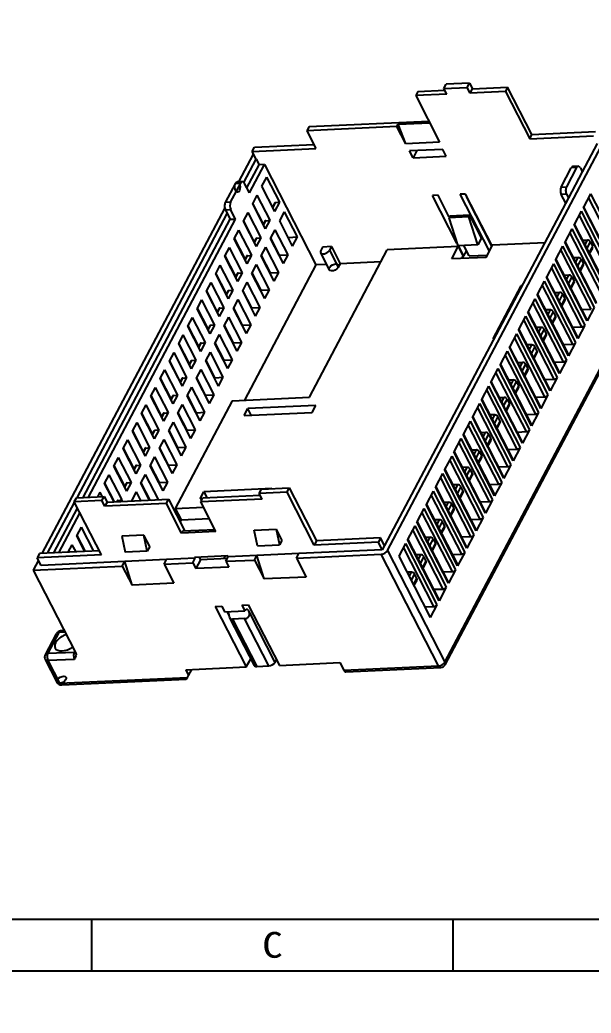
# Model space of a CAD drawing. Header units: millimetres. Extents: x 0 to 1853, y 0 to 821.
# Drawn here: x 1629.4 to 1740.1, y 392.6 to 585.2 of the extents above; entities that cross this region are included whole.
import ezdxf
from ezdxf.enums import TextEntityAlignment as Align

# ---------------------------------------------------------------- set-up
doc = ezdxf.new("R2010")
doc.units = ezdxf.units.MM
doc.header["$MEASUREMENT"] = 0
doc.layers.get('0').update_dxf_attribs({"linetype": 'CONTINUOUS'})
doc.layers.get('Defpoints').update_dxf_attribs({"linetype": 'CONTINUOUS'})
doc.layers.add('9', color=7, linetype='CONTINUOUS')
doc.styles.get("Standard").update_dxf_attribs({"font": 'txt', "bigfont": 'gbcbig.shx'})
doc.styles.add('TEXTSTYLE_0', font='txt', dxfattribs={"width": 0.8})
doc.dimstyles.get("Standard").update_dxf_attribs({"dimtxt": 3.5, "dimasz": 2, "dimexe": 0.18, "dimexo": 0.0625, "dimgap": 0.09, "dimtad": 0, "dimzin": 0, "dimdsep": 46, "dimtxsty": 'Standard', "dimblk": 'OPEN30', "dimcen": 0.09, "dimclrd": 3, "dimclre": 3, "dimclrt": 6, "dimadec": 0, "dimazin": 0, "dimtfac": 1, "dimtdec": 4, "dimtofl": 0, "dimtmove": 0, "dimatfit": 3, "dimldrblk": 'OPEN30', "dimfxl": 0, "dimtolj": 1, "dimtzin": 0, "dimlwd": 0, "dimlwe": 0, "dimarcsym": 0})

# ---------------------------------------------------------------- blocks, each defined once
blk = doc.blocks.new('_Open30')
at = {"color": 0, "linetype": 'ByBlock', "lineweight": -2}
for p, q in [((-1, 0.268), (0, 0)), ((0, 0), (-1, -0.268)), ((0, 0), (-1, 0))]:
    blk.add_line(p, q, dxfattribs=at)
blk = doc.blocks.new('*D109')
at = {"color": 3}
for p, q in [((1657.14, 691.76), (1661.99, 689.6)), ((1666.01, 687.77), (1666.19, 687.77)), ((1666.1, 687.68), (1666.1, 687.86))]:
    blk.add_line(p, q, dxfattribs=at)
at = {"layer": 'Defpoints', "color": 0}
for p in [(1663.81, 688.78), (1668.38, 686.75)]:
    blk.add_point(p, dxfattribs=at)
at = {"color": 3, "xscale": 2, "yscale": 2, "zscale": 2, "rotation": 335.9949340820313}
blk.add_blockref('_Open30', (1663.81, 688.78), dxfattribs=at)
at = {"color": 6, "insert": (1654.39, 692.98), "char_height": 3.5, "attachment_point": 5, "rotation": 335.9949}
blk.add_mtext('\\A1;∅5', dxfattribs=at)
blk = doc.blocks.new('ysryh')
at = {"layer": '9', "color": 132}
for p, q in [((1085.78, -81.48), (1086.21, -80.67)), ((1090.74, -80.46), (1086.21, -80.67)), ((1090.31, -81.28), (1090.74, -80.46)), ((1090.74, -80.46), (1091.3, -81.56)), ((1080.75, -82.05), (1080.32, -82.86)), ((1086.35, -82.58), (1080.32, -82.86)), ((1080.75, -82.05), (1085.95, -81.81)), ((1085.78, -81.48), (1090.31, -81.28)), ((1086.35, -82.58), (1085.78, -81.48)), ((1090.87, -82.38), (1090.31, -81.28)), ((1090.87, -82.38), (1091.3, -81.56)), ((1097.7, -82.06), (1090.87, -82.38)), ((1091.3, -81.56), (1098.14, -81.25)), ((1098.14, -81.25), (1097.7, -82.06)), ((1097.7, -82.06), (1102.42, -91.24)), ((1102.85, -90.42), (1098.14, -81.25)), ((1080.32, -82.86), (1084.96, -91.89)), ((1059.65, -88.88), (1082.87, -87.81)), ((1076.69, -88.89), (1076.94, -88.41)), ((1076.94, -88.41), (1083.03, -88.13)), ((1078.38, -92.19), (1076.94, -88.41)), ((1059.65, -88.88), (1059.22, -89.69)), ((1076.69, -88.89), (1059.22, -89.69)), ((1059.22, -89.69), (1060.99, -93.14)), ((1074.85, -171.07), (1117.52, -90.39)), ((1078.38, -92.19), (1076.69, -88.89)), ((1102.42, -91.24), (1102.85, -90.42)), ((1102.85, -90.42), (1115.19, -89.86)), ((1049.08, -92.9), (1060.6, -92.37)), ((1084.96, -91.89), (1078.38, -92.19)), ((1102.42, -91.24), (1114.76, -90.67)), ((1115.51, -92.14), (1112.61, -97.63)), ((1048.83, -94.21), (1045.98, -99.6)), ((1048.65, -93.71), (1049.08, -92.9)), ((1048.65, -93.71), (1060.99, -93.14)), ((1049.41, -95.18), (1048.65, -93.71)), ((1085.55, -93.29), (1079.14, -93.59)), ((1079.82, -94.91), (1079.14, -93.59)), ((1080.55, -93.52), (1079.82, -94.91)), ((1086.23, -94.61), (1085.55, -93.29)), ((1047.02, -99.7), (1049.41, -95.18)), ((1047.6, -100.76), (1049.97, -96.28)), ((1048.09, -101.72), (1051, -96.23)), ((1049.41, -95.18), (1049.97, -96.28)), ((1051, -96.23), (1049.97, -96.28)), ((1051, -96.23), (1060.98, -115.68)), ((1079.82, -94.91), (1086.23, -94.61)), ((1108.5, -100.62), (1110.47, -96.89)), ((1111.49, -96.84), (1109.52, -100.57)), ((1112.61, -97.63), (1109.92, -102.71)), ((1111.49, -96.84), (1110.47, -96.89)), ((1111.83, -96.57), (1110.8, -96.62)), ((1112.23, -96.9), (1112.61, -97.63)), ((1045.39, -99.88), (1043.42, -103.61)), ((1044.44, -103.56), (1046.41, -99.83)), ((1045.39, -99.88), (1046.41, -99.83)), ((1046.75, -99.57), (1045.72, -99.62)), ((1048.09, -101.72), (1047.15, -99.89)), ((1050.52, -100.46), (1051.47, -98.67)), ((1053.97, -103.55), (1051.47, -98.67)), ((1053.02, -105.34), (1050.52, -100.46)), ((1090, -101.95), (1088.93, -102)), ((1094.59, -113.03), (1088.93, -102)), ((1095.14, -111.98), (1090, -101.95)), ((1108.5, -100.62), (1109.52, -100.57)), ((1109.54, -101.98), (1108.52, -102.03)), ((1109.39, -103.72), (1108.52, -102.03)), ((1109.54, -101.98), (1109.92, -102.71)), ((1114.18, -101.91), (1112.81, -104.5)), ((1114.18, -101.91), (1120.29, -113.8)), ((1044.44, -103.56), (1043.42, -103.61)), ((1048.73, -103.85), (1049.62, -102.16)), ((1051.23, -108.73), (1048.73, -103.85)), ((1050.83, -107.77), (1048.78, -103.76)), ((1052.13, -107.04), (1049.62, -102.16)), ((1052.96, -103.75), (1052.58, -104.47)), ((1052.64, -104.6), (1053.15, -103.64)), ((1053.02, -105.34), (1053.97, -103.55)), ((1053.97, -103.55), (1053.15, -103.64)), ((1109.92, -102.71), (1074.28, -170.11)), ((1084.66, -102.2), (1083.59, -102.25)), ((1088.32, -111.46), (1083.59, -102.25)), ((1086.83, -106.43), (1084.66, -102.2)), ((1095.1, -112.07), (1090.47, -103.07)), ((1119.7, -114.13), (1113.8, -102.63)), ((1043.31, -104.65), (1007.88, -171.66)), ((1014.69, -160.83), (1043.81, -105.76)), ((1043.44, -105.02), (1044.46, -104.97)), ((1043.44, -105.02), (1043.81, -105.76)), ((1043.81, -105.76), (1044.38, -106.86)), ((1045.4, -106.81), (1044.46, -104.97)), ((1046.93, -107.24), (1047.83, -105.55)), ((1050.34, -110.43), (1047.83, -105.55)), ((1053.97, -107.18), (1054.92, -105.38)), ((1057.42, -110.26), (1054.92, -105.38)), ((1112.39, -105.3), (1111.02, -107.89)), ((1112.39, -105.3), (1118.49, -117.19)), ((1118.92, -116.39), (1112.81, -104.5)), ((1118.93, -116.18), (1112.87, -104.38)), ((1015.87, -160.77), (1044.38, -106.86)), ((1016.89, -160.72), (1045.4, -106.81)), ((1044.38, -106.86), (1045.4, -106.81)), ((1049.44, -112.12), (1046.93, -107.24)), ((1049.04, -111.16), (1046.98, -107.15)), ((1051.11, -107.24), (1050.78, -107.86)), ((1050.85, -107.99), (1051.3, -107.13)), ((1051.23, -108.73), (1052.13, -107.04)), ((1051.3, -107.13), (1052.13, -107.04)), ((1056.47, -112.06), (1053.97, -107.18)), ((1086.94, -106.22), (1086.76, -106.56)), ((1090.61, -106.39), (1086.76, -106.56)), ((1086.76, -106.56), (1088.49, -111.98)), ((1090.79, -106.05), (1086.94, -106.22)), ((1090.61, -106.39), (1090.79, -106.05)), ((1092.33, -111.81), (1090.61, -106.39)), ((1093.05, -110.45), (1090.79, -106.05)), ((1117.14, -119.57), (1111.08, -107.77)), ((1117.91, -117.52), (1112.01, -106.02)), ((1045.14, -110.63), (1046.04, -108.94)), ((1048.54, -113.82), (1046.04, -108.94)), ((1052.17, -110.57), (1053.07, -108.87)), ((1055.58, -113.76), (1053.07, -108.87)), ((1110.6, -108.69), (1109.23, -111.28)), ((1116.12, -120.91), (1110.21, -109.41)), ((1110.6, -108.69), (1116.7, -120.58)), ((1117.12, -119.78), (1111.02, -107.89)), ((1047.65, -115.51), (1045.14, -110.63)), ((1047.25, -114.55), (1045.19, -110.54)), ((1049.32, -110.63), (1048.99, -111.25)), ((1049.06, -111.38), (1049.51, -110.52)), ((1049.44, -112.12), (1050.34, -110.43)), ((1049.51, -110.52), (1050.34, -110.43)), ((1054.68, -115.45), (1052.17, -110.57)), ((1053.95, -113.84), (1052.22, -110.47)), ((1055.6, -110.36), (1057.42, -110.26)), ((1056.47, -112.06), (1057.42, -110.26)), ((1093.05, -110.45), (1092.33, -111.81)), ((1105.33, -111.39), (1095.21, -111.86)), ((1115.33, -123.17), (1109.23, -111.28)), ((1115.35, -122.96), (1109.29, -111.16)), ((1112.67, -110.87), (1113.59, -110.88)), ((1113.13, -111.76), (1113.59, -110.88)), ((1114.16, -111.2), (1113.49, -112.47)), ((1114.16, -111.2), (1114.62, -112.1)), ((1043.35, -114.02), (1044.24, -112.33)), ((1046.75, -117.21), (1044.24, -112.33)), ((1050.38, -113.96), (1051.28, -112.26)), ((1053.78, -117.15), (1051.28, -112.26)), ((1059.71, -141.34), (1074.8, -112.79)), ((1061.88, -113.34), (1063.58, -116.64)), ((1062.28, -112.24), (1061.92, -112.92)), ((1063.98, -112.16), (1062.28, -112.24)), ((1063.98, -112.16), (1063.63, -112.84)), ((1063.63, -112.84), (1065.32, -116.15)), ((1063.98, -112.16), (1065.68, -115.47)), ((1088.55, -112.16), (1074.8, -112.79)), ((1087.29, -114.53), (1088.55, -112.16)), ((1092.33, -111.81), (1088.49, -111.98)), ((1088.55, -112.16), (1089.49, -114)), ((1089.62, -113.99), (1088.59, -111.98)), ((1089.62, -113.99), (1090.17, -112.94)), ((1090.69, -113.94), (1089.65, -111.93)), ((1093.96, -114.23), (1095.21, -111.86)), ((1108.8, -112.08), (1107.43, -114.67)), ((1114.32, -124.3), (1108.42, -112.8)), ((1108.8, -112.08), (1114.91, -123.97)), ((1113.95, -113.37), (1114.62, -112.1)), ((1114.03, -113.51), (1114.64, -112.36)), ((1045.85, -118.9), (1043.35, -114.02)), ((1045.46, -117.94), (1043.4, -113.93)), ((1047.53, -114.02), (1047.2, -114.64)), ((1047.26, -114.77), (1047.72, -113.91)), ((1047.65, -115.51), (1048.54, -113.82)), ((1047.72, -113.91), (1048.54, -113.82)), ((1052.89, -118.84), (1050.38, -113.96)), ((1052.16, -117.23), (1050.43, -113.86)), ((1053.95, -113.84), (1055.58, -113.76)), ((1054.68, -115.45), (1055.58, -113.76)), ((1065.68, -115.47), (1065.32, -116.15)), ((1073.58, -115.1), (1065.68, -115.47)), ((1093.96, -114.23), (1087.29, -114.53)), ((1089.25, -114.44), (1089.49, -114)), ((1089.49, -114), (1089.62, -113.99)), ((1090.69, -113.94), (1094.19, -113.78)), ((1107.01, -115.47), (1105.64, -118.06)), ((1107.01, -115.47), (1113.12, -127.36)), ((1113.54, -126.56), (1107.43, -114.67)), ((1113.55, -126.35), (1107.5, -114.55)), ((1110.88, -114.26), (1111.8, -114.27)), ((1111.34, -115.15), (1111.8, -114.27)), ((1112.37, -114.59), (1111.7, -115.86)), ((1112.16, -116.76), (1112.83, -115.49)), ((1112.37, -114.59), (1112.83, -115.49)), ((1041.56, -117.41), (1042.45, -115.72)), ((1044.06, -122.29), (1041.56, -117.41)), ((1043.66, -121.33), (1041.61, -117.32)), ((1044.96, -120.6), (1042.45, -115.72)), ((1045.73, -117.41), (1045.41, -118.03)), ((1045.47, -118.16), (1045.92, -117.3)), ((1045.85, -118.9), (1046.75, -117.21)), ((1045.92, -117.3), (1046.75, -117.21)), ((1060.98, -115.68), (1047.11, -141.92)), ((1048.59, -117.35), (1049.49, -115.65)), ((1051.1, -122.23), (1048.59, -117.35)), ((1050.37, -120.62), (1048.64, -117.25)), ((1051.99, -120.54), (1049.49, -115.65)), ((1052.16, -117.23), (1053.78, -117.15)), ((1052.89, -118.84), (1053.78, -117.15)), ((1063.04, -115.59), (1060.98, -115.68)), ((1112.53, -127.69), (1106.63, -116.19)), ((1112.24, -116.9), (1112.84, -115.75)), ((1039.76, -120.8), (1040.66, -119.11)), ((1043.17, -123.99), (1040.66, -119.11)), ((1046.8, -120.74), (1047.69, -119.04)), ((1050.2, -123.93), (1047.69, -119.04)), ((1085.97, -192.73), (1125.41, -118.15)), ((1086, -193.23), (1125.44, -118.65)), ((1105.22, -118.86), (1103.85, -121.45)), ((1105.22, -118.86), (1111.32, -130.75)), ((1111.75, -129.95), (1105.64, -118.06)), ((1111.76, -129.74), (1105.7, -117.94)), ((1109.09, -117.65), (1110.01, -117.66)), ((1109.54, -118.54), (1110.01, -117.66)), ((1110.58, -117.98), (1109.91, -119.25)), ((1110.37, -120.15), (1111.04, -118.88)), ((1110.44, -120.29), (1111.05, -119.14)), ((1110.58, -117.98), (1111.04, -118.88)), ((1042.27, -125.68), (1039.76, -120.8)), ((1041.87, -124.72), (1039.81, -120.71)), ((1043.94, -120.8), (1043.61, -121.42)), ((1043.68, -121.55), (1044.13, -120.69)), ((1044.06, -122.29), (1044.96, -120.6)), ((1044.13, -120.69), (1044.96, -120.6)), ((1049.3, -125.62), (1046.8, -120.74)), ((1048.58, -124.01), (1046.85, -120.64)), ((1050.37, -120.62), (1051.99, -120.54)), ((1051.1, -122.23), (1051.99, -120.54)), ((1100.71, -119.74), (1095.26, -130.04)), ((1100.92, -119.73), (1100.71, -119.74)), ((1100.81, -119.94), (1100.71, -119.74)), ((1109.97, -133.13), (1103.91, -121.33)), ((1110.74, -131.08), (1104.84, -119.58)), ((1107.3, -121.04), (1108.22, -121.05)), ((1107.75, -121.93), (1108.22, -121.05)), ((1037.97, -124.19), (1038.87, -122.5)), ((1041.37, -127.38), (1038.87, -122.5)), ((1045, -124.13), (1045.9, -122.43)), ((1048.41, -127.32), (1045.9, -122.43)), ((1103.43, -122.25), (1102.06, -124.84)), ((1108.95, -134.47), (1103.04, -122.97)), ((1103.43, -122.25), (1109.53, -134.14)), ((1109.95, -133.34), (1103.85, -121.45)), ((1108.78, -121.37), (1108.12, -122.64)), ((1108.58, -123.54), (1109.25, -122.27)), ((1108.65, -123.68), (1109.26, -122.53)), ((1108.78, -121.37), (1109.25, -122.27)), ((1040.48, -129.07), (1037.97, -124.19)), ((1040.08, -128.11), (1038.02, -124.1)), ((1042.15, -124.19), (1041.82, -124.81)), ((1041.89, -124.94), (1042.34, -124.08)), ((1042.27, -125.68), (1043.17, -123.99)), ((1042.34, -124.08), (1043.17, -123.99)), ((1047.51, -129.01), (1045, -124.13)), ((1046.78, -127.4), (1045.05, -124.03)), ((1048.58, -124.01), (1050.2, -123.93)), ((1049.3, -125.62), (1050.2, -123.93)), ((1108.16, -136.73), (1102.06, -124.84)), ((1108.18, -136.52), (1102.12, -124.72)), ((1106.42, -124.44), (1105.5, -124.43)), ((1105.96, -125.32), (1106.42, -124.44)), ((1106.99, -124.76), (1106.32, -126.03)), ((1107.45, -125.66), (1106.99, -124.76)), ((1112.54, -124.37), (1114.32, -124.3)), ((1114.91, -123.97), (1113.54, -126.56)), ((1036.18, -127.58), (1037.07, -125.89)), ((1039.58, -130.77), (1037.07, -125.89)), ((1043.21, -127.52), (1044.11, -125.82)), ((1046.61, -130.71), (1044.11, -125.82)), ((1101.63, -125.64), (1100.26, -128.23)), ((1107.15, -137.86), (1101.25, -126.36)), ((1101.63, -125.64), (1107.74, -137.53)), ((1106.78, -126.93), (1107.45, -125.66)), ((1106.86, -127.07), (1107.46, -125.92)), ((1038.68, -132.46), (1036.18, -127.58)), ((1038.29, -131.5), (1036.23, -127.49)), ((1040.36, -127.58), (1040.03, -128.2)), ((1040.09, -128.33), (1040.55, -127.47)), ((1040.48, -129.07), (1041.37, -127.38)), ((1041.37, -127.38), (1040.55, -127.47)), ((1045.72, -132.4), (1043.21, -127.52)), ((1044.99, -130.79), (1043.26, -127.42)), ((1046.78, -127.4), (1048.41, -127.32)), ((1047.51, -129.01), (1048.41, -127.32)), ((1099.84, -129.03), (1098.47, -131.62)), ((1099.84, -129.03), (1105.95, -140.92)), ((1106.37, -140.12), (1100.26, -128.23)), ((1106.38, -139.91), (1100.33, -128.11)), ((1104.63, -127.83), (1103.71, -127.82)), ((1104.17, -128.71), (1104.63, -127.83)), ((1105.2, -128.15), (1104.53, -129.42)), ((1105.66, -129.05), (1105.2, -128.15)), ((1110.74, -127.76), (1112.53, -127.69)), ((1113.12, -127.36), (1111.75, -129.95)), ((1034.39, -130.97), (1035.28, -129.28)), ((1036.49, -134.89), (1034.44, -130.88)), ((1037.79, -134.16), (1035.28, -129.28)), ((1038.3, -131.72), (1038.75, -130.86)), ((1038.68, -132.46), (1039.58, -130.77)), ((1038.75, -130.86), (1039.58, -130.77)), ((1041.42, -130.91), (1042.31, -129.21)), ((1043.92, -135.79), (1041.42, -130.91)), ((1043.2, -134.18), (1041.47, -130.81)), ((1044.82, -134.1), (1042.31, -129.21)), ((1044.99, -130.79), (1046.61, -130.71)), ((1045.72, -132.4), (1046.61, -130.71)), ((1095.47, -130.03), (1095.26, -130.04)), ((1105.36, -141.25), (1099.46, -129.75)), ((1104.99, -130.31), (1105.66, -129.05)), ((1105.06, -130.46), (1105.67, -129.31)), ((1111.32, -130.75), (1109.95, -133.34)), ((1032.59, -134.36), (1033.49, -132.67)), ((1035.99, -137.55), (1033.49, -132.67)), ((1036.89, -135.85), (1034.39, -130.97)), ((1038.56, -130.97), (1038.24, -131.59)), ((1039.63, -134.3), (1040.52, -132.6)), ((1043.03, -137.49), (1040.52, -132.6)), ((1098.05, -132.42), (1096.68, -135.01)), ((1098.05, -132.42), (1104.15, -144.31)), ((1104.58, -143.51), (1098.47, -131.62)), ((1104.59, -143.3), (1098.53, -131.5)), ((1102.84, -131.22), (1101.92, -131.21)), ((1102.37, -132.1), (1102.84, -131.22)), ((1103.41, -131.54), (1102.74, -132.81)), ((1103.2, -133.7), (1103.87, -132.44)), ((1103.27, -133.85), (1103.88, -132.7)), ((1103.87, -132.44), (1103.41, -131.54)), ((1108.95, -131.15), (1110.74, -131.08)), ((1035.1, -139.24), (1032.59, -134.36)), ((1034.7, -138.28), (1032.64, -134.27)), ((1036.77, -134.36), (1036.44, -134.98)), ((1036.51, -135.11), (1036.96, -134.25)), ((1036.89, -135.85), (1037.79, -134.16)), ((1036.96, -134.25), (1037.79, -134.16)), ((1042.13, -139.18), (1039.63, -134.3)), ((1041.41, -137.57), (1039.68, -134.2)), ((1043.2, -134.18), (1044.82, -134.1)), ((1043.92, -135.79), (1044.82, -134.1)), ((1103.57, -144.64), (1097.67, -133.14)), ((1100.13, -134.6), (1101.04, -134.61)), ((1100.58, -135.49), (1101.04, -134.61)), ((1107.16, -134.54), (1108.95, -134.47)), ((1109.53, -134.14), (1108.16, -136.73)), ((1030.8, -137.75), (1031.7, -136.06)), ((1034.2, -140.94), (1031.7, -136.06)), ((1037.83, -137.69), (1038.73, -135.99)), ((1041.24, -140.88), (1038.73, -135.99)), ((1096.26, -135.81), (1094.88, -138.4)), ((1101.78, -148.03), (1095.87, -136.53)), ((1096.26, -135.81), (1102.36, -147.7)), ((1102.78, -146.9), (1096.68, -135.01)), ((1102.8, -146.69), (1096.74, -134.89)), ((1101.61, -134.93), (1100.94, -136.2)), ((1101.41, -137.09), (1102.08, -135.83)), ((1101.48, -137.24), (1102.09, -136.09)), ((1101.61, -134.93), (1102.08, -135.83)), ((1033.31, -142.63), (1030.8, -137.75)), ((1032.91, -141.67), (1030.85, -137.66)), ((1034.98, -137.75), (1034.65, -138.37)), ((1034.71, -138.5), (1035.17, -137.64)), ((1035.1, -139.24), (1035.99, -137.55)), ((1035.17, -137.64), (1035.99, -137.55)), ((1040.34, -142.57), (1037.83, -137.69)), ((1039.61, -140.96), (1037.88, -137.59)), ((1041.41, -137.57), (1043.03, -137.49)), ((1042.13, -139.18), (1043.03, -137.49)), ((1100.99, -150.29), (1094.88, -138.4)), ((1101, -150.08), (1094.95, -138.28)), ((1098.33, -137.99), (1099.25, -138)), ((1098.79, -138.88), (1099.25, -138)), ((1099.82, -138.32), (1099.15, -139.59)), ((1099.82, -138.32), (1100.28, -139.22)), ((1105.37, -137.93), (1107.15, -137.86)), ((1107.74, -137.53), (1106.37, -140.12)), ((1029.01, -141.14), (1029.9, -139.45)), ((1032.41, -144.33), (1029.9, -139.45)), ((1036.04, -141.08), (1036.94, -139.38)), ((1039.44, -144.27), (1036.94, -139.38)), ((1094.46, -139.2), (1093.09, -141.79)), ((1099.98, -151.42), (1094.08, -139.92)), ((1094.46, -139.2), (1100.57, -151.09)), ((1099.61, -140.48), (1100.28, -139.22)), ((1099.69, -140.63), (1100.29, -139.48)), ((1031.51, -146.02), (1029.01, -141.14)), ((1031.11, -145.06), (1029.06, -141.05)), ((1033.19, -141.14), (1032.86, -141.76)), ((1032.92, -141.89), (1033.38, -141.03)), ((1033.31, -142.63), (1034.2, -140.94)), ((1033.38, -141.03), (1034.2, -140.94)), ((1044.76, -142.03), (1033.72, -162.91)), ((1038.55, -145.96), (1036.04, -141.08)), ((1037.82, -144.35), (1036.09, -140.98)), ((1039.61, -140.96), (1041.24, -140.88)), ((1040.34, -142.57), (1041.24, -140.88)), ((1044.76, -142.03), (1059.71, -141.34)), ((1099.2, -153.68), (1093.09, -141.79)), ((1099.21, -153.46), (1093.16, -141.67)), ((1096.54, -141.38), (1097.46, -141.39)), ((1096.99, -142.27), (1097.46, -141.39)), ((1098.03, -141.71), (1097.36, -142.98)), ((1098.03, -141.71), (1098.49, -142.61)), ((1103.57, -141.32), (1105.36, -141.25)), ((1105.95, -140.92), (1104.58, -143.51)), ((1027.21, -144.53), (1028.11, -142.84)), ((1029.32, -148.45), (1027.26, -144.44)), ((1030.62, -147.72), (1028.11, -142.84)), ((1031.13, -145.28), (1031.58, -144.42)), ((1031.51, -146.02), (1032.41, -144.33)), ((1031.58, -144.42), (1032.41, -144.33)), ((1034.25, -144.47), (1035.14, -142.77)), ((1036.03, -147.74), (1034.3, -144.37)), ((1037.65, -147.66), (1035.14, -142.77)), ((1037.82, -144.35), (1039.44, -144.27)), ((1038.55, -145.96), (1039.44, -144.27)), ((1047.07, -144.9), (1047.79, -143.54)), ((1047.07, -144.9), (1060.23, -144.29)), ((1060.94, -142.93), (1047.79, -143.54)), ((1048.45, -144.83), (1047.79, -143.54)), ((1060.23, -144.29), (1060.94, -142.93)), ((1092.67, -142.59), (1091.3, -145.18)), ((1098.19, -154.81), (1092.29, -143.31)), ((1092.67, -142.59), (1098.78, -154.48)), ((1097.82, -143.87), (1098.49, -142.61)), ((1097.89, -144.02), (1098.5, -142.87)), ((1104.15, -144.31), (1102.78, -146.9)), ((1025.42, -147.92), (1026.32, -146.23)), ((1028.82, -151.11), (1026.32, -146.23)), ((1029.72, -149.41), (1027.21, -144.53)), ((1031.39, -144.53), (1031.06, -145.15)), ((1032.46, -147.86), (1033.35, -146.16)), ((1035.86, -151.05), (1033.35, -146.16)), ((1036.75, -149.35), (1034.25, -144.47)), ((1090.88, -145.98), (1089.51, -148.57)), ((1090.88, -145.98), (1096.98, -157.87)), ((1097.4, -157.07), (1091.3, -145.18)), ((1097.42, -156.85), (1091.36, -145.06)), ((1095.67, -144.78), (1094.75, -144.77)), ((1095.2, -145.66), (1095.67, -144.78)), ((1096.24, -145.1), (1095.57, -146.37)), ((1096.03, -147.26), (1096.7, -146)), ((1096.1, -147.41), (1096.71, -146.26)), ((1096.7, -146), (1096.24, -145.1)), ((1101.78, -144.71), (1103.57, -144.64)), ((1027.93, -152.8), (1025.42, -147.92)), ((1027.53, -151.84), (1025.47, -147.83)), ((1029.6, -147.92), (1029.27, -148.54)), ((1029.34, -148.67), (1029.79, -147.81)), ((1029.72, -149.41), (1030.62, -147.72)), ((1030.62, -147.72), (1029.79, -147.81)), ((1034.96, -152.74), (1032.46, -147.86)), ((1034.24, -151.13), (1032.51, -147.76)), ((1036.03, -147.74), (1037.65, -147.66)), ((1036.75, -149.35), (1037.65, -147.66)), ((1096.4, -158.2), (1090.49, -146.7)), ((1092.96, -148.16), (1093.87, -148.17)), ((1093.41, -149.05), (1093.87, -148.17)), ((1099.99, -148.1), (1101.78, -148.03)), ((1102.36, -147.7), (1100.99, -150.29)), ((1023.63, -151.31), (1024.53, -149.62)), ((1027.03, -154.5), (1024.53, -149.62)), ((1030.66, -151.25), (1031.56, -149.55)), ((1034.07, -154.43), (1031.56, -149.55)), ((1089.09, -149.37), (1087.71, -151.96)), ((1094.6, -161.59), (1088.7, -150.09)), ((1089.09, -149.37), (1095.19, -161.26)), ((1095.61, -160.46), (1089.51, -148.57)), ((1095.63, -160.24), (1089.57, -148.45)), ((1094.44, -148.49), (1093.77, -149.76)), ((1094.24, -150.65), (1094.91, -149.39)), ((1094.31, -150.8), (1094.92, -149.65)), ((1094.44, -148.49), (1094.91, -149.39)), ((1026.14, -156.19), (1023.63, -151.31)), ((1025.74, -155.23), (1023.68, -151.22)), ((1027.81, -151.31), (1027.48, -151.93)), ((1027.54, -152.06), (1028, -151.2)), ((1027.93, -152.8), (1028.82, -151.11)), ((1028, -151.2), (1028.82, -151.11)), ((1033.17, -156.13), (1030.66, -151.25)), ((1032.44, -154.52), (1030.71, -151.15)), ((1034.24, -151.13), (1035.86, -151.05)), ((1034.96, -152.74), (1035.86, -151.05)), ((1093.82, -163.85), (1087.71, -151.96)), ((1093.83, -163.63), (1087.78, -151.84)), ((1091.16, -151.55), (1092.08, -151.56)), ((1091.62, -152.44), (1092.08, -151.56)), ((1092.65, -151.88), (1091.98, -153.15)), ((1092.65, -151.88), (1093.11, -152.78)), ((1098.2, -151.49), (1099.98, -151.42)), ((1100.57, -151.09), (1099.2, -153.68)), ((1021.84, -154.7), (1022.73, -153.01)), ((1025.24, -157.89), (1022.73, -153.01)), ((1028.87, -154.64), (1029.77, -152.94)), ((1032.27, -157.82), (1029.77, -152.94)), ((1087.29, -152.76), (1085.92, -155.35)), ((1092.81, -164.98), (1086.91, -153.48)), ((1087.29, -152.76), (1093.4, -164.65)), ((1092.44, -154.04), (1093.11, -152.78)), ((1092.52, -154.19), (1093.12, -153.04)), ((1024.34, -159.58), (1021.84, -154.7)), ((1023.94, -158.62), (1021.89, -154.61)), ((1026.02, -154.7), (1025.69, -155.32)), ((1025.75, -155.45), (1026.21, -154.59)), ((1026.14, -156.19), (1027.03, -154.5)), ((1026.21, -154.59), (1027.03, -154.5)), ((1031.38, -159.52), (1028.87, -154.64)), ((1030.65, -157.91), (1028.92, -154.54)), ((1032.44, -154.52), (1034.07, -154.43)), ((1033.17, -156.13), (1034.07, -154.43)), ((1092.03, -167.24), (1085.92, -155.35)), ((1092.04, -167.02), (1085.99, -155.23)), ((1090.29, -154.95), (1089.37, -154.94)), ((1089.82, -155.83), (1090.29, -154.95)), ((1090.86, -155.27), (1090.19, -156.54)), ((1091.32, -156.17), (1090.86, -155.27)), ((1096.4, -154.88), (1098.19, -154.81)), ((1098.78, -154.48), (1097.4, -157.07)), ((1020.04, -158.09), (1020.94, -156.4)), ((1023.45, -161.28), (1020.94, -156.4)), ((1024.34, -159.58), (1025.24, -157.89)), ((1024.41, -157.98), (1025.24, -157.89)), ((1027.08, -158.03), (1027.97, -156.33)), ((1030.48, -161.21), (1027.97, -156.33)), ((1030.65, -157.91), (1032.27, -157.82)), ((1031.38, -159.52), (1032.27, -157.82)), ((1085.5, -156.15), (1084.13, -158.74)), ((1091.02, -168.37), (1085.12, -156.87)), ((1085.5, -156.15), (1091.61, -168.04)), ((1090.65, -157.43), (1091.32, -156.17)), ((1090.72, -157.58), (1091.33, -156.43)), ((1096.98, -157.87), (1095.61, -160.46)), ((1018.7, -160.64), (1019.15, -159.79)), ((1019.57, -160.6), (1019.15, -159.79)), ((1021.86, -161.62), (1020.04, -158.09)), ((1021.95, -161.62), (1020.09, -158)), ((1024.22, -158.09), (1023.89, -158.71)), ((1023.96, -158.84), (1024.41, -157.98)), ((1025.29, -161.42), (1026.18, -159.72)), ((1027.03, -161.38), (1026.18, -159.72)), ((1028.76, -161.31), (1027.08, -158.03)), ((1028.86, -161.3), (1027.13, -157.93)), ((1038.54, -161.03), (1039.26, -159.68)), ((1052.41, -159.07), (1039.26, -159.68)), ((1039.26, -159.68), (1039.83, -160.8)), ((1050.01, -159.99), (1050.44, -159.18)), ((1055.39, -159.75), (1050.01, -159.99)), ((1050.44, -159.18), (1055.82, -158.93)), ((1052.4, -159.09), (1052.41, -159.07)), ((1055.39, -159.75), (1055.82, -158.93)), ((1060.67, -170.02), (1055.39, -159.75)), ((1055.82, -158.93), (1061.1, -169.21)), ((1083.71, -159.54), (1082.34, -162.13)), ((1083.71, -159.54), (1089.81, -171.43)), ((1090.23, -170.63), (1084.13, -158.74)), ((1090.25, -170.41), (1084.19, -158.62)), ((1088.5, -158.34), (1087.58, -158.33)), ((1088.03, -159.21), (1088.5, -158.34)), ((1089.07, -158.66), (1088.4, -159.93)), ((1088.86, -160.82), (1089.53, -159.56)), ((1088.93, -160.97), (1089.54, -159.82)), ((1089.53, -159.56), (1089.07, -158.66)), ((1094.61, -158.27), (1096.4, -158.2)), ((1008.99, -171.61), (1014.2, -161.76)), ((1014.14, -161.64), (1014.57, -160.83)), ((1019.52, -161.4), (1014.14, -161.64)), ((1019.42, -171.92), (1014.14, -161.64)), ((1014.57, -160.83), (1019.95, -160.58)), ((1019.52, -161.4), (1019.95, -160.58)), ((1020.09, -162.5), (1019.52, -161.4)), ((1019.95, -160.58), (1020.52, -161.68)), ((1020.52, -161.68), (1020.09, -162.5)), ((1020.52, -161.68), (1032.43, -161.14)), ((1022.43, -161.48), (1022.37, -161.6)), ((1022.5, -161.59), (1022.62, -161.37)), ((1022.62, -161.37), (1023.45, -161.28)), ((1023.3, -161.56), (1023.45, -161.28)), ((1025.31, -161.46), (1025.29, -161.42)), ((1025.4, -161.46), (1025.34, -161.32)), ((1029.2, -161.29), (1030.48, -161.21)), ((1030.47, -161.23), (1030.48, -161.21)), ((1032, -161.95), (1032.43, -161.14)), ((1032.43, -161.14), (1035.6, -167.31)), ((1038.54, -161.03), (1039, -161.01)), ((1038.66, -161.64), (1039.09, -160.83)), ((1050.58, -161.1), (1038.66, -161.64)), ((1041.6, -167.37), (1038.66, -161.64)), ((1039.09, -160.83), (1050.18, -160.32)), ((1050.58, -161.1), (1050.01, -159.99)), ((1089.23, -171.76), (1083.32, -160.26)), ((1085.79, -161.72), (1086.7, -161.73)), ((1086.24, -162.6), (1086.7, -161.73)), ((1092.82, -161.66), (1094.6, -161.59)), ((1095.19, -161.26), (1093.82, -163.85)), ((1010.17, -171.55), (1014.77, -162.86)), ((1032, -161.95), (1020.09, -162.5)), ((1034.94, -167.68), (1032, -161.95)), ((1033.72, -162.91), (1039.18, -162.66)), ((1033.72, -162.91), (1034.85, -165.11)), ((1081.91, -162.93), (1080.54, -165.52)), ((1087.43, -175.15), (1081.53, -163.65)), ((1081.91, -162.93), (1088.02, -174.82)), ((1088.44, -174.02), (1082.34, -162.13)), ((1088.46, -173.8), (1082.4, -162.01)), ((1087.27, -162.05), (1086.6, -163.32)), ((1087.07, -164.21), (1087.74, -162.95)), ((1087.14, -164.36), (1087.75, -163.21)), ((1087.27, -162.05), (1087.74, -162.95)), ((1011.19, -171.51), (1015.26, -163.82)), ((1034.85, -165.11), (1034.66, -165.47)), ((1034.85, -165.11), (1040.31, -164.86)), ((1086.65, -177.41), (1080.54, -165.52)), ((1086.66, -177.19), (1080.61, -165.4)), ((1084.91, -165.12), (1083.99, -165.11)), ((1084.45, -165.99), (1084.91, -165.12)), ((1085.48, -165.44), (1084.81, -166.71)), ((1085.94, -166.34), (1085.48, -165.44)), ((1091.03, -165.05), (1092.81, -164.98)), ((1093.4, -164.65), (1092.03, -167.24)), ((1014.67, -168.26), (1015.56, -166.57)), ((1017.94, -171.2), (1015.56, -166.57)), ((1035.12, -167.34), (1034.94, -167.68)), ((1041.6, -167.37), (1034.94, -167.68)), ((1041.44, -167.05), (1035.12, -167.34)), ((1048.99, -167.1), (1053.26, -166.91)), ((1049.65, -170.19), (1048.99, -167.1)), ((1053.26, -166.91), (1054.39, -169.11)), ((1053.26, -166.91), (1053.92, -169.99)), ((1080.12, -166.32), (1078.75, -168.91)), ((1085.64, -178.54), (1079.74, -167.04)), ((1080.12, -166.32), (1086.23, -178.21)), ((1085.27, -167.6), (1085.94, -166.34)), ((1085.35, -167.75), (1085.95, -166.6)), ((1016.21, -171.27), (1014.67, -168.26)), ((1016.31, -171.27), (1014.72, -168.17)), ((1027.64, -168.09), (1023.36, -168.28)), ((1023.36, -168.28), (1024.03, -171.37)), ((1028.77, -170.29), (1027.64, -168.09)), ((1028.3, -171.17), (1027.64, -168.09)), ((1054.39, -169.11), (1053.92, -169.99)), ((1061.1, -169.21), (1060.67, -170.02)), ((1073.1, -169.45), (1060.67, -170.02)), ((1073.53, -168.64), (1061.1, -169.21)), ((1073.53, -168.64), (1073.1, -169.45)), ((1073.85, -170.92), (1073.1, -169.45)), ((1074.28, -170.11), (1073.53, -168.64)), ((1084.86, -180.8), (1078.75, -168.91)), ((1084.87, -180.58), (1078.81, -168.79)), ((1082.2, -168.5), (1083.12, -168.51)), ((1082.65, -169.38), (1083.12, -168.51)), ((1083.69, -168.83), (1083.02, -170.1)), ((1083.69, -168.83), (1084.15, -169.73)), ((1089.23, -168.43), (1091.02, -168.37)), ((1091.61, -168.04), (1090.23, -170.63)), ((1019.02, -171.15), (1007.42, -171.68)), ((1012.99, -171.42), (1013.77, -169.96)), ((1014.49, -171.35), (1013.77, -169.96)), ((1028.3, -171.17), (1024.03, -171.37)), ((1028.77, -170.29), (1028.3, -171.17)), ((1049.65, -170.19), (1053.92, -169.99)), ((1073.85, -170.92), (1057.67, -171.66)), ((1074.28, -170.11), (1073.85, -170.92)), ((1074.85, -171.07), (1085.97, -192.73)), ((1078.33, -169.71), (1077.03, -172.16)), ((1083.85, -181.93), (1077.95, -170.43)), ((1078.33, -169.71), (1084.43, -181.6)), ((1083.48, -170.99), (1084.15, -169.73)), ((1083.55, -171.14), (1084.16, -169.99)), ((1007.21, -172.92), (1006.17, -174.89)), ((1007.42, -171.68), (1006.99, -172.49)), ((1019.42, -171.92), (1006.99, -172.49)), ((1007.75, -173.96), (1006.99, -172.49)), ((1023.93, -173.22), (1007.75, -173.96)), ((1023.46, -174.1), (1023.93, -173.22)), ((1032.04, -172.84), (1023.93, -173.22)), ((1025.35, -177.77), (1023.93, -173.22)), ((1031.58, -173.72), (1032.04, -172.84)), ((1037.6, -172.59), (1032.04, -172.84)), ((1037.13, -173.47), (1037.6, -172.59)), ((1037.48, -172.37), (1043.89, -172.07)), ((1037.48, -172.37), (1037.6, -172.59)), ((1038.59, -172.88), (1037.69, -174.57)), ((1038.31, -172.33), (1038.59, -172.88)), ((1043.82, -172.63), (1038.59, -172.88)), ((1043.14, -172.67), (1043.44, -172.09)), ((1043.53, -173.17), (1044, -172.29)), ((1043.53, -173.17), (1049.09, -172.92)), ((1043.53, -173.17), (1044.1, -174.28)), ((1043.89, -172.07), (1044, -172.29)), ((1049.55, -172.04), (1044, -172.29)), ((1049.09, -172.92), (1049.55, -172.04)), ((1049.09, -172.92), (1050.97, -176.59)), ((1057.67, -171.66), (1049.55, -172.04)), ((1050.97, -176.59), (1049.55, -172.04)), ((1057.2, -172.55), (1057.67, -171.66)), ((1057.2, -172.55), (1073.64, -171.79)), ((1057.2, -172.55), (1059.08, -176.22)), ((1084.76, -193.44), (1073.64, -171.79)), ((1077.03, -172.16), (1083.14, -184.05)), ((1081.33, -171.9), (1080.41, -171.89)), ((1080.86, -172.77), (1081.33, -171.9)), ((1081.9, -172.22), (1081.23, -173.49)), ((1081.69, -174.38), (1082.36, -173.12)), ((1082.36, -173.12), (1081.9, -172.22)), ((1087.44, -171.82), (1089.23, -171.76)), ((1089.81, -171.43), (1088.44, -174.02)), ((1006.17, -174.89), (1023.46, -174.1)), ((1006.17, -174.89), (1014.37, -190.87)), ((1023.46, -174.1), (1025.35, -177.77)), ((1031.58, -173.72), (1037.13, -173.47)), ((1031.58, -173.72), (1033.46, -177.39)), ((1037.13, -173.47), (1037.69, -174.57)), ((1044.1, -174.28), (1037.69, -174.57)), ((1081.76, -174.53), (1082.37, -173.38)), ((1085.65, -175.21), (1087.43, -175.15)), ((1088.02, -174.82), (1086.65, -177.41)), ((1059.08, -176.22), (1050.97, -176.59)), ((1079.53, -175.29), (1078.64, -175.28)), ((1079.08, -176.14), (1079.53, -175.29)), ((1080.1, -175.61), (1079.45, -176.85)), ((1079.91, -177.75), (1080.56, -176.51)), ((1079.98, -177.89), (1080.58, -176.77)), ((1080.56, -176.51), (1080.1, -175.61)), ((1033.46, -177.39), (1025.35, -177.77)), ((1083.85, -178.6), (1085.64, -178.54)), ((1086.23, -178.21), (1084.86, -180.8)), ((1041.46, -181.91), (1042.72, -181.85)), ((1041.46, -181.91), (1047.49, -193.65)), ((1042.72, -181.85), (1043.28, -182.95)), ((1043.28, -182.95), (1047.18, -182.77)), ((1044.14, -183.67), (1043.75, -182.93)), ((1046.61, -181.67), (1047.87, -181.62)), ((1046.61, -181.67), (1047.18, -182.77)), ((1047.87, -181.62), (1053.9, -193.36)), ((1082.09, -181.99), (1083.85, -181.93)), ((1084.43, -181.6), (1083.14, -184.05)), ((1044.26, -184.11), (1049, -193.34)), ((1047.15, -184.28), (1044.82, -184.39)), ((1044.82, -184.39), (1049.53, -193.56)), ((1051.86, -193.45), (1047.15, -184.28)), ((1048.11, -183.19), (1053.04, -192.8)), ((1012.2, -186.64), (1011.51, -186.67)), ((1010.67, -187.2), (1008.52, -191.27)), ((1011.18, -186.94), (1009.03, -191.01)), ((1012.33, -186.89), (1011.18, -186.94)), ((1014.15, -190.77), (1014.24, -190.61)), ((1008.52, -192.2), (1010.78, -196.6)), ((1009.03, -191.01), (1014.15, -190.77)), ((1014.17, -192.18), (1009.05, -192.42)), ((1009.05, -192.42), (1011.31, -196.82)), ((1047.49, -193.65), (1048.34, -192.05)), ((1053.04, -192.8), (1053.35, -192.3)), ((1035.75, -194.19), (1047.49, -193.65)), ((1035.75, -194.19), (1036.32, -195.3)), ((1036.32, -195.3), (1036.93, -194.14)), ((1049.53, -193.56), (1051.86, -193.45)), ((1053.9, -193.36), (1065.64, -192.82)), ((1065.64, -192.82), (1066.4, -194.29)), ((1066.4, -194.29), (1084.76, -193.44)), ((1066.8, -194.61), (1085.16, -193.76)), ((1011.31, -196.82), (1036.08, -195.68)), ((1011.71, -197.14), (1035.84, -196.03)), ((1036.08, -195.68), (1036.32, -195.3))]:
    blk.add_line(p, q, dxfattribs=at)
for centre, start, end in [((1011.56, -187.67), 92.634, 152.13), ((1009.41, -191.74), 152.13, 207.1774), ((1085.12, -192.76), 272.634, 332.13), ((1011.67, -196.14), 207.1774, 272.634)]:
    blk.add_arc(centre, 1, start, end, dxfattribs=at)
for centre, major_axis, ratio, start_param, end_param in [((1049.69, -94.17), (-0.89, -0.457), 0.564961, 5.501295, 5.603422), ((1110.85, -97.62), (0.046, -0.999), 0.518676, 3.141593, 3.863471), ((1111.87, -97.57), (-0.046, 0.999), 0.518676, 5.434267, 7.005064), ((1045.77, -100.61), (-0.046, 0.999), 0.518676, 0, 6.283185), ((1046.79, -100.57), (0.046, -0.999), 0.518676, 2.292675, 3.863471), ((1108.87, -101.35), (0.046, -0.999), 0.518676, 3.863471, 5.434267), ((1109.9, -101.3), (-0.046, 0.999), 0.518676, 0.721878, 2.292675), ((1043.79, -104.34), (-0.046, 0.999), 0.518676, 0.721878, 2.292675), ((1044.82, -104.3), (0.046, -0.999), 0.518676, 3.863471, 5.434267), ((1053.39, -104), (0.425, -0.265), 0.598311, 2.488229, 3.183778), ((1090.58, -102.15), (0.109, -0.996), 0.461102, 4.706772, 5.825905), ((1051.54, -107.49), (0.425, -0.265), 0.598311, 2.488229, 3.183778), ((1049.75, -110.88), (0.425, -0.265), 0.598311, 2.488229, 3.183778), ((1113.72, -111.25), (0.461, -0.196), 0.680607, 0.685278, 2.123523), ((1062.77, -112.88), (-0.89, -0.457), 0.564961, 5.603422, 8.745015), ((1047.96, -114.27), (0.425, -0.265), 0.598311, 2.488229, 3.183778), ((1054.17, -113.5), (0.428, 0.26), 0.521576, 3.632534, 3.91598), ((1064.47, -116.19), (-0.89, -0.457), 0.564961, 0.000049, 6.283234), ((1111.93, -114.64), (0.461, -0.196), 0.680607, 0.685278, 2.123523), ((1112.39, -115.54), (0.461, -0.196), 0.680607, 6.225767, 6.968463), ((1046.17, -117.66), (0.425, -0.265), 0.598311, 2.488229, 3.183778), ((1052.37, -116.89), (0.428, 0.26), 0.521576, 3.632534, 3.91598), ((1110.14, -118.03), (0.461, -0.196), 0.680607, 0.685278, 2.123523), ((1110.6, -118.93), (0.461, -0.196), 0.680607, 6.225767, 6.968463), ((1044.37, -121.05), (0.425, -0.265), 0.598311, 2.488229, 3.183778), ((1050.58, -120.28), (0.428, 0.26), 0.521576, 3.632534, 3.91598), ((1108.34, -121.42), (0.461, -0.196), 0.680607, 0.685278, 2.123523), ((1108.81, -122.32), (0.461, -0.196), 0.680607, 6.225767, 6.968463), ((1042.58, -124.44), (0.425, -0.265), 0.598311, 2.488229, 3.183778), ((1048.79, -123.67), (0.428, 0.26), 0.521576, 3.632534, 3.91598), ((1106.55, -124.81), (0.461, -0.196), 0.680607, 0.685278, 2.123523), ((1107.01, -125.71), (0.461, -0.196), 0.680607, 6.225767, 6.968463), ((1113.1, -126.55), (0.463, 0.192), 0.603943, 5.652307, 6.332071), ((1040.79, -127.83), (0.425, -0.265), 0.598311, 2.488229, 3.183778), ((1047, -127.06), (0.428, 0.26), 0.521576, 3.632534, 3.91598), ((1104.76, -128.2), (0.461, -0.196), 0.680607, 0.685278, 2.123523), ((1112.67, -127.35), (0.463, 0.192), 0.603943, 4.16134, 5.652307), ((1039, -131.22), (0.425, -0.265), 0.598311, 2.488229, 3.183778), ((1045.2, -130.45), (0.428, 0.26), 0.521576, 3.632534, 3.91598), ((1105.22, -129.1), (0.461, -0.196), 0.680607, 6.225767, 6.968463), ((1110.88, -130.74), (0.463, 0.192), 0.603943, 4.16134, 5.652307), ((1111.3, -129.94), (0.463, 0.192), 0.603943, 5.652307, 6.332071), ((1102.97, -131.59), (0.461, -0.196), 0.680607, 0.685278, 2.123523), ((1103.43, -132.49), (0.461, -0.196), 0.680607, 6.225767, 6.968463), ((1037.2, -134.61), (0.425, -0.265), 0.598311, 2.488229, 3.183778), ((1043.41, -133.84), (0.428, 0.26), 0.521576, 3.632534, 3.91598), ((1101.17, -134.98), (0.461, -0.196), 0.680607, 0.685278, 2.123523), ((1109.09, -134.13), (0.463, 0.192), 0.603943, 4.16134, 5.652307), ((1109.51, -133.33), (0.463, 0.192), 0.603943, 5.652307, 6.332071), ((1101.63, -135.88), (0.461, -0.196), 0.680607, 6.225767, 6.968463), ((1107.72, -136.72), (0.463, 0.192), 0.603943, 5.652307, 6.332071), ((1035.41, -138), (0.425, -0.265), 0.598311, 2.488229, 3.183778), ((1041.62, -137.23), (0.428, 0.26), 0.521576, 3.632534, 3.91598), ((1099.38, -138.37), (0.461, -0.196), 0.680607, 0.685278, 2.123523), ((1107.3, -137.52), (0.463, 0.192), 0.603943, 4.16134, 5.652307), ((1099.84, -139.27), (0.461, -0.196), 0.680607, 6.225767, 6.968463), ((1105.93, -140.11), (0.463, 0.192), 0.603943, 5.652307, 6.332071), ((1033.62, -141.39), (0.425, -0.265), 0.598311, 2.488229, 3.183778), ((1039.83, -140.62), (0.428, 0.26), 0.521576, 3.632534, 3.91598), ((1097.59, -141.76), (0.461, -0.196), 0.680607, 0.685278, 2.123523), ((1105.5, -140.91), (0.463, 0.192), 0.603943, 4.16134, 5.652307), ((1031.82, -144.78), (0.425, -0.265), 0.598311, 2.488229, 3.183778), ((1038.03, -144.01), (0.428, 0.26), 0.521576, 3.632534, 3.91598), ((1098.05, -142.66), (0.461, -0.196), 0.680607, 6.225767, 6.968463), ((1103.71, -144.3), (0.463, 0.192), 0.603943, 4.16134, 5.652307), ((1104.13, -143.5), (0.463, 0.192), 0.603943, 5.652307, 6.332071), ((1095.8, -145.15), (0.461, -0.196), 0.680607, 0.685278, 2.123523), ((1096.26, -146.05), (0.461, -0.196), 0.680607, 6.225767, 6.968463), ((1030.03, -148.17), (0.425, -0.265), 0.598311, 2.488229, 3.183778), ((1036.24, -147.4), (0.428, 0.26), 0.521576, 3.632534, 3.91598), ((1094, -148.54), (0.461, -0.196), 0.680607, 0.685278, 2.123523), ((1101.92, -147.69), (0.463, 0.192), 0.603943, 4.16134, 5.652307), ((1102.34, -146.89), (0.463, 0.192), 0.603943, 5.652307, 6.332071), ((1094.46, -149.44), (0.461, -0.196), 0.680607, 6.225767, 6.968463), ((1100.55, -150.28), (0.463, 0.192), 0.603943, 5.652307, 6.332071), ((1028.24, -151.56), (0.425, -0.265), 0.598311, 2.488229, 3.183778), ((1034.45, -150.79), (0.428, 0.26), 0.521576, 3.632534, 3.91598), ((1092.21, -151.93), (0.461, -0.196), 0.680607, 0.685278, 2.123523), ((1100.13, -151.08), (0.463, 0.192), 0.603943, 4.16134, 5.652307), ((1092.67, -152.83), (0.461, -0.196), 0.680607, 6.225767, 6.968463), ((1098.76, -153.67), (0.463, 0.192), 0.603943, 5.652307, 6.332071), ((1026.45, -154.95), (0.425, -0.265), 0.598311, 2.488229, 3.183778), ((1032.65, -154.18), (0.428, 0.26), 0.521576, 3.632534, 3.91598), ((1090.42, -155.32), (0.461, -0.196), 0.680607, 0.685278, 2.123523), ((1098.33, -154.47), (0.463, 0.192), 0.603943, 4.16134, 5.652307), ((1030.86, -157.57), (0.428, 0.26), 0.521576, 3.632534, 3.91598), ((1090.88, -156.22), (0.461, -0.196), 0.680607, 6.225767, 6.968463), ((1096.54, -157.86), (0.463, 0.192), 0.603943, 4.16134, 5.652307), ((1096.96, -157.06), (0.463, 0.192), 0.603943, 5.652307, 6.332071), ((1024.65, -158.34), (0.425, -0.265), 0.598311, 2.488229, 3.183778), ((1088.62, -158.71), (0.461, -0.196), 0.680607, 0.685278, 2.123523), ((1089.09, -159.61), (0.461, -0.196), 0.680607, 6.225767, 6.968463), ((1022.86, -161.73), (0.425, -0.265), 0.598311, 2.488229, 3.183778), ((1086.83, -162.1), (0.461, -0.196), 0.680607, 0.685278, 2.123523), ((1094.75, -161.25), (0.463, 0.192), 0.603943, 4.16134, 5.652307), ((1095.17, -160.45), (0.463, 0.192), 0.603943, 5.652307, 6.332071), ((1087.29, -162.99), (0.461, -0.196), 0.680607, 6.225767, 6.968463), ((1093.38, -163.84), (0.463, 0.192), 0.603943, 5.652307, 6.332071), ((1085.04, -165.49), (0.461, -0.196), 0.680607, 0.685278, 2.123523), ((1092.96, -164.64), (0.463, 0.192), 0.603943, 4.16134, 5.652307), ((1085.5, -166.38), (0.461, -0.196), 0.680607, 6.225767, 6.968463), ((1091.59, -167.23), (0.463, 0.192), 0.603943, 5.652307, 6.332071), ((1083.25, -168.88), (0.461, -0.196), 0.680607, 0.685278, 2.123523), ((1091.16, -168.03), (0.463, 0.192), 0.603943, 4.16134, 5.652307), ((1074, -171.11), (-0.89, -0.457), 0.564961, 0.891033, 2.461829), ((1083.71, -169.77), (0.461, -0.196), 0.680607, 6.225767, 6.968463), ((1089.79, -170.62), (0.463, 0.192), 0.603943, 5.652307, 6.332071), ((1081.45, -172.27), (0.461, -0.196), 0.680607, 0.685278, 2.123523), ((1081.92, -173.16), (0.461, -0.196), 0.680607, 6.225767, 6.968463), ((1089.37, -171.42), (0.463, 0.192), 0.603943, 4.16134, 5.652307), ((1087.58, -174.81), (0.463, 0.192), 0.603943, 4.16134, 5.652307), ((1088, -174.01), (0.463, 0.192), 0.603943, 5.652307, 6.332071), ((1079.66, -175.66), (0.461, -0.196), 0.680607, 0.685278, 2.123523), ((1080.12, -176.55), (0.461, -0.196), 0.680607, 6.225767, 6.968463), ((1085.79, -178.2), (0.463, 0.192), 0.603943, 4.16134, 5.652307), ((1086.21, -177.4), (0.463, 0.192), 0.603943, 5.652307, 6.332071), ((1084.41, -180.79), (0.463, 0.192), 0.603943, 5.652307, 6.332071), ((1043.66, -183.69), (0.109, -0.996), 0.461102, 1.843113, 2.390778), ((1047.56, -183.51), (0.03, 1), 0.572733, 5.055845, 7.047241), ((1083.99, -181.59), (0.463, 0.192), 0.603943, 4.16134, 5.652307), ((1011.56, -187.67), (0.046, -0.999), 0.518676, 3.141593, 3.863471), ((1012.67, -188.85), (-2.22, -1.14), 0.564961, 4.471467, 6.283185), ((1011.56, -187.67), (0.884, -0.467), 0.641712, 2.313508, 3.141588), ((1012.67, -188.85), (-2.22, -1.14), 0.564961, 0, 0.891033), ((1012.67, -188.85), (-2.22, -1.14), 0.564961, 0.891033, 1.811716), ((1009.41, -191.74), (0.884, -0.467), 0.641712, 2.313508, 3.141588), ((1009.41, -191.74), (0.89, 0.457), 0.564961, 3.141616, 4.032626), ((1009.41, -191.74), (-0.046, 0.999), 0.518676, 0.721878, 2.292675), ((1014.53, -191.5), (0.046, -0.999), 0.518676, 3.863471, 5.434267), ((1013.78, -190.04), (0.884, -0.467), 0.641712, 5.455101, 5.648039), ((1049.89, -192.88), (0.89, 0.457), 0.564961, 3.141603, 4.032626), ((1052.22, -192.78), (0.89, 0.457), 0.564961, 4.032626, 5.516156), ((1066.75, -193.61), (0.046, -0.999), 0.518676, 5.434267, 6.283184), ((1085.12, -192.76), (-0.89, -0.457), 0.564961, 0.891033, 2.461829), ((1085.12, -192.76), (0.046, -0.999), 0.518676, 5.434267, 6.283184), ((1085.12, -192.76), (0.884, -0.467), 0.641712, 6.28318, 7.025897), ((1011.67, -196.14), (-0.89, -0.457), 0.564961, 0.000023, 6.283208), ((1036.44, -195), (0.6, 1.03), 0.03277, 3.162657, 4.011568), ((1011.67, -196.14), (-0.046, 0.999), 0.518676, 2.292675, 3.141592)]:
    blk.add_ellipse(centre, major_axis=major_axis, ratio=ratio, start_param=start_param, end_param=end_param, dxfattribs=at)
for points in [[(1090.4, -102.94), (1090.39, -102.93), (1090.39, -102.93), (1090.38, -102.93)], [(1090.53, -102.98), (1090.49, -102.96), (1090.45, -102.95), (1090.4, -102.94)], [(1044.28, -184.15), (1044.32, -184.21), (1044.36, -184.25), (1044.41, -184.29)], [(1014.18, -192.17), (1014.17, -192.18), (1014.17, -192.18), (1014.17, -192.19)]]:
    blk.add_open_spline(points, degree=3, dxfattribs=at)
for points, knots in [([(1090.47, -103.07), (1090.52, -103.1), (1090.56, -103.13), (1090.6, -103.14), (1090.62, -103.15), (1090.63, -103.15), (1090.65, -103.15)], [0, 0, 0, 0, 0.683137, 0.683137, 0.683137, 1, 1, 1, 1]), ([(1044.07, -183.37), (1044.1, -183.46), (1044.11, -183.56), (1044.13, -183.66), (1044.15, -183.76), (1044.17, -183.85), (1044.2, -183.94), (1044.22, -184.02), (1044.25, -184.09), (1044.28, -184.15)], [0, 0, 0, 0, 0.1739864, 0.1739864, 0.1739864, 0.3492269, 0.3492269, 0.3492269, 0.5086931, 0.5086931, 0.5086931, 0.5086931]), ([(1044.41, -184.29), (1044.46, -184.33), (1044.52, -184.35), (1044.59, -184.37), (1044.66, -184.38), (1044.74, -184.39), (1044.82, -184.39)], [0.66175, 0.66175, 0.66175, 0.66175, 0.8314486, 0.8314486, 0.8314486, 1, 1, 1, 1]), ([(1047.15, -184.28), (1047.25, -184.27), (1047.35, -184.26), (1047.45, -184.23), (1047.55, -184.2), (1047.66, -184.15), (1047.75, -184.09), (1047.84, -184.03), (1047.92, -183.96), (1047.98, -183.87), (1048.03, -183.8), (1048.07, -183.71), (1048.09, -183.62), (1048.12, -183.54), (1048.13, -183.45), (1048.12, -183.36), (1048.12, -183.3), (1048.12, -183.24), (1048.11, -183.19)], [0, 0, 0, 0, 0.195685, 0.195685, 0.195685, 0.391774, 0.391774, 0.391774, 0.580202, 0.580202, 0.580202, 0.742333, 0.742333, 0.742333, 0.894724, 0.894724, 0.894724, 1, 1, 1, 1]), ([(1014.37, -190.87), (1014.44, -191), (1014.47, -191.12), (1014.49, -191.24), (1014.5, -191.41), (1014.47, -191.56), (1014.42, -191.7), (1014.36, -191.87), (1014.27, -192.03), (1014.18, -192.17)], [0, 0, 0, 0, 0.2480713, 0.2480713, 0.2480713, 0.588009, 0.588009, 0.588009, 0.996911, 0.996911, 0.996911, 0.996911])]:
    blk.add_open_spline(points, degree=3, knots=knots, dxfattribs=at)
blk = doc.blocks.new('SUN_6HWZ35TKK40GSGJE8VEUYAXIAKM')
at = {"color": 7, "linetype": 'Continuous'}
for p, q in [((-584, 10), (-10, 10)), ((-210, 0), (-210, 10)), ((-140, 0), (-140, 10)), ((-594, 0), (0, 0))]:
    blk.add_line(p, q, dxfattribs=at)
at = {"color": 2, "style": 'TEXTSTYLE_0', "width": 0.792988}
blk.add_text('C', height=5, dxfattribs=at).set_placement((-176.99, 2.53), (-172.99, 2.53), align=Align.FIT)

msp = doc.modelspace()

# ---------------------------------------------------------------- block references
for name, p in [('SUN_6HWZ35TKK40GSGJE8VEUYAXIAKM', (1853.352, 400.79)), ('ysryh', (625.796, 653.356))]:
    msp.add_blockref(name, p)

# ---------------------------------------------------------------- dimensions: what is measured, and where the dimension line sits
dim = msp.add_linear_dim(base=(1663.812273475, 688.782428712), p1=(0, 0), p2=(0, 0), dimstyle='Standard')
dim.commit()
dim.dimension.update_dxf_attribs({"geometry": '*D109', "text_midpoint": (1654.389890783, 692.978541807), "dimtype": 160})

doc.saveas('drawing.dxf')
